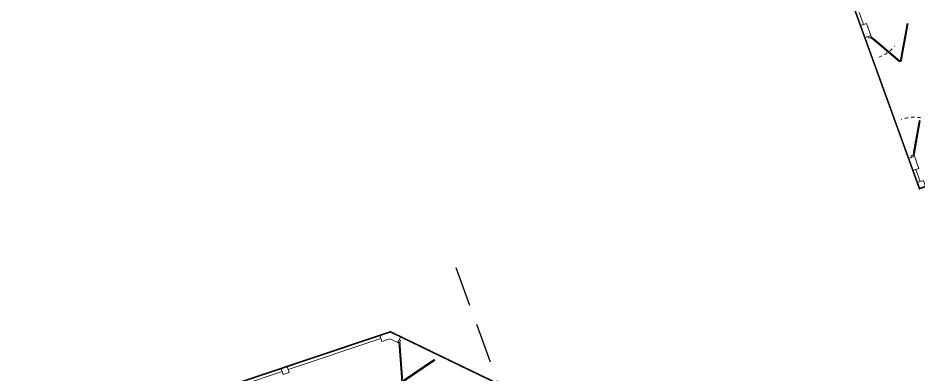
# Model space of a CAD drawing. Header units: metres. Extents: x 568336 to 569219, y 2065964 to 2066430.
# Drawn here: x 568572.89 to 568600.89, y 2066274.15 to 2066285.23 of the extents above; entities that cross this region are included whole.
import ezdxf

# ---------------------------------------------------------------- set-up
doc = ezdxf.new("R2010")
doc.units = ezdxf.units.M
doc.linetypes.add('CENTER', pattern=[2, 1.25, -0.25, 0.25, -0.25])
doc.linetypes.add('HIDDEN', pattern=[0.375, 0.25, -0.125])
doc.layers.get('0').update_dxf_attribs({"linetype": 'CONTINUOUS'})
for name, color, linetype, lineweight in [('-CENTER', 143, 'CENTER', 13), ('-CONCRETE', 1, 'CONTINUOUS', 35), ('-DIM', 9, 'CONTINUOUS', 13), ('-DOOR', 137, 'CONTINUOUS', 9), ('-LINE1', 7, 'CONTINUOUS', 18)]:
    doc.layers.add(name, color=color, linetype=linetype, lineweight=lineweight)
doc.layers.add('-RANH GIOI LO DAT', color=12, linetype='CONTINUOUS')
doc.layers.add('RANHGIOI', color=2, linetype='HIDDEN')

# ---------------------------------------------------------------- blocks, each defined once
blk = doc.blocks.new('CONG2')
at = {"layer": '-LINE1', "lineweight": 18}
blk.add_line((257137, -126793), (257137, -126693), dxfattribs=at)
at = {"ltscale": 100}
for p, q in [((255907, -126606), (256397, -125757)), ((256427, -125775), (255937, -126623)), ((256527, -125775), (257017, -126623)), ((257047, -126606), (256557, -125757))]:
    blk.add_line(p, q, dxfattribs=at)
for points in [[(256477, -125688), (256427, -125775), (256416, -125768), (256421, -125760), (256412, -125755), (256407, -125763), (256397, -125757), (256447, -125671)], [(256477, -125688), (256527, -125775), (256538, -125768), (256533, -125760), (256541, -125755), (256546, -125763), (256557, -125757), (256507, -125671)], [(255917, -126612), (255912, -126621), (255921, -126626), (255926, -126617), (255937, -126623), (255887, -126710), (255857, -126693), (255907, -126606)], [(257036, -126612), (257041, -126621), (257033, -126626), (257028, -126617), (257017, -126623), (257067, -126710), (257097, -126693), (257047, -126606)], [(257087, -126728), (257097, -126728), (257097, -126693), (257137, -126693), (257137, -126793), (257087, -126793)]]:
    blk.add_lwpolyline(points, close=True, dxfattribs=at)
at = {"color": 8, "ltscale": 100}
for points in [[(256412, -125755), (256421, -125760), (255921, -126626), (255912, -126621)], [(256541, -125755), (256533, -125760), (257033, -126626), (257041, -126621)]]:
    blk.add_lwpolyline(points, close=True, dxfattribs=at)
blk = doc.blocks.new('M15-T1')
at = {"layer": '-LINE1'}
for points in [[(206310, 104640), (206310, 108740)], [(206310, 101400), (206310, 104440)], [(206410, 101050), (206410, 101050), (206410, 101400), (206210, 101400), (206210, 101132)], [(206210, 101132), (206022, 100940), (206165, 100800), (206410, 101050)]]:
    blk.add_lwpolyline(points, dxfattribs=at)
blk.add_lwpolyline([(206210, 104440), (206410, 104440), (206410, 104640), (206210, 104640)], close=True, dxfattribs=at)
at = {"layer": '-RANH GIOI LO DAT', "linetype": 'HIDDEN', "ltscale": 10, "const_width": 50}
blk.add_lwpolyline([(201411, 95934), (206410, 101050), (206410, 113240), (195410, 113240), (195410, 95794)], close=True, dxfattribs=at)
at = {"layer": '-DOOR', "rotation": 45.62926594541594}
blk.add_blockref('CONG2', (-64357, 5726), dxfattribs=at)
blk = doc.blocks.new('M1-T1')
at = {"layer": '-CONCRETE', "color": 1, "linetype": 'HIDDEN', "ltscale": 10, "const_width": 50}
blk.add_lwpolyline([(191582, 50952), (197582, 50952), (197582, 30952), (191582, 30952)], close=True, dxfattribs=at)
at = {"layer": '-LINE1', "lineweight": 18}
for p, q in [((192582, 31052), (192582, 31152)), ((191782, 31052), (192182, 31052)), ((196982, 31052), (197382, 31052))]:
    blk.add_line(p, q, dxfattribs=at)
for points in [[(191582, 50952), (197582, 50952), (197582, 30952), (191582, 30952)], [(192182, 30952), (192582, 30952), (192582, 31152), (192182, 31152)], [(196582, 30952), (196982, 30952), (196982, 31152), (196582, 31152)], [(197382, 30952), (197582, 30952), (197582, 31152), (197382, 31152)]]:
    blk.add_lwpolyline(points, close=True, dxfattribs=at)
at = {"ltscale": 100}
for p, q in [((193557, 31792), (192708, 32282)), ((192726, 32312), (193575, 31822)), ((193557, 31692), (192708, 31202)), ((192726, 31172), (193575, 31662)), ((196438, 31172), (195589, 31662)), ((195606, 31692), (196455, 31202))]:
    blk.add_line(p, q, dxfattribs=at)
for points in [[(192720, 32302), (192711, 32307), (192706, 32298), (192715, 32293), (192708, 32282), (192622, 32332), (192639, 32362), (192726, 32312)], [(193644, 31742), (193557, 31792), (193563, 31803), (193572, 31798), (193577, 31807), (193568, 31812), (193575, 31822), (193661, 31772)], [(193644, 31742), (193557, 31692), (193563, 31681), (193572, 31686), (193577, 31678), (193568, 31673), (193575, 31662), (193661, 31712)], [(192632, 31117), (192622, 31117), (192622, 31152), (192582, 31152), (192582, 31052), (192632, 31052)], [(192720, 31183), (192711, 31178), (192706, 31186), (192715, 31191), (192708, 31202), (192622, 31152), (192639, 31122), (192726, 31172)], [(196444, 31183), (196453, 31178), (196458, 31186), (196449, 31191), (196455, 31202), (196542, 31152), (196524, 31122), (196438, 31172)], [(196532, 31117), (196542, 31117), (196542, 31152), (196582, 31152), (196582, 31052), (196532, 31052)]]:
    blk.add_lwpolyline(points, close=True, dxfattribs=at)
at = {"color": 8, "ltscale": 100}
for points in [[(193577, 31807), (193572, 31798), (192706, 32298), (192711, 32307)], [(193577, 31678), (193572, 31686), (192706, 31186), (192711, 31178)], [(195587, 31678), (195592, 31686), (196458, 31186), (196453, 31178)]]:
    blk.add_lwpolyline(points, close=True, dxfattribs=at)
at = {"color": 8, "linetype": 'HIDDEN', "ltscale": 10}
for centre, start, end in [((192122, 31152), 0, 30), ((196542, 31152), 150, 180)]:
    blk.add_arc(centre, 1180, start, end, dxfattribs=at)
blk.add_arc((193124, 31442), 580, 210, 213.4596)

msp = doc.modelspace()

# ---------------------------------------------------------------- linework, layer by layer
at = {"layer": 'RANHGIOI', "color": 12, "ltscale": 5}
msp.add_line((568586.514, 2066277.468), (568600.88, 2066237.747), dxfattribs=at)

# ---------------------------------------------------------------- block references
at = {"layer": '-CENTER', "xscale": 0.001, "yscale": 0.001, "zscale": 0.001, "rotation": 108.5514997317249}
msp.add_blockref('M15-T1', (568745.947, 2066111.927), dxfattribs=at)
at = {"layer": '-DIM', "xscale": 0.0009999999999999998, "yscale": 0.0009999999999999998, "zscale": 0.0009999999999999998, "rotation": 289.8844196597573}
msp.add_blockref('M1-T1', (568504.632, 2066455.194), dxfattribs=at)

doc.saveas('drawing.dxf')
